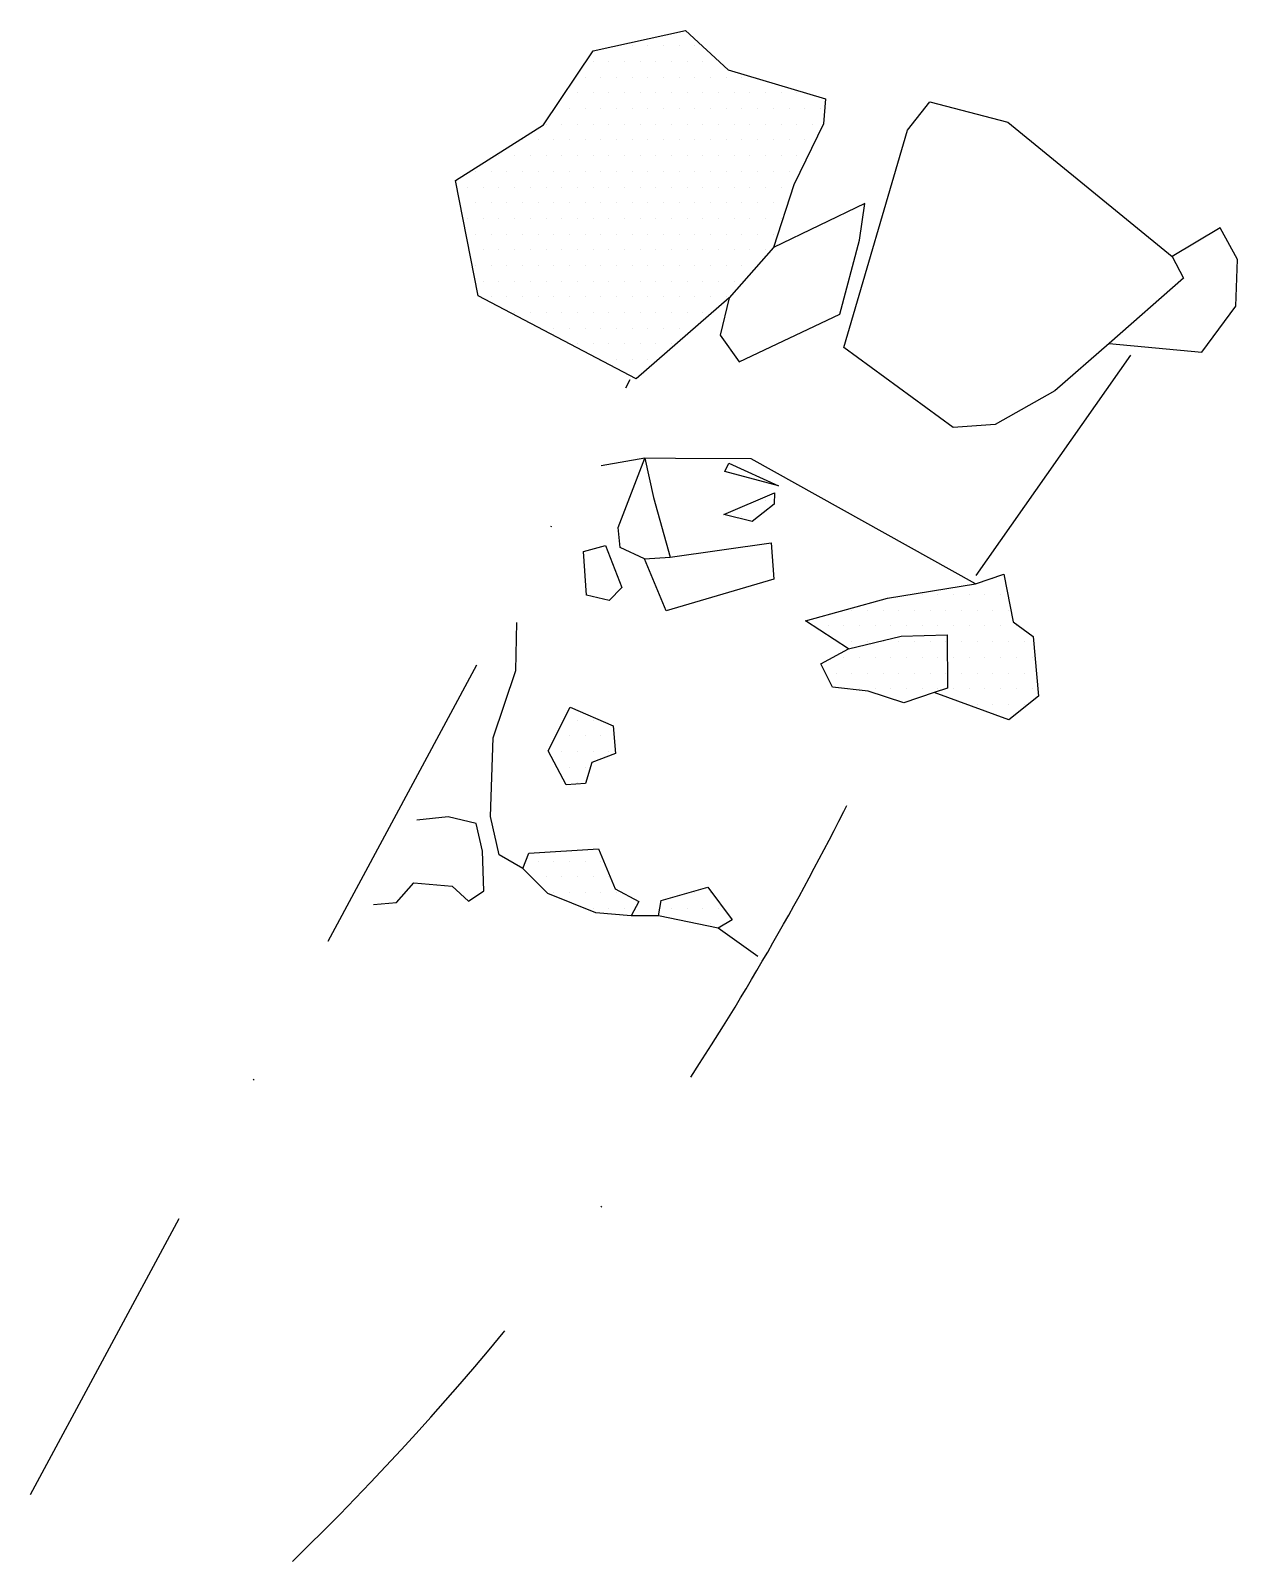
# Model space of a CAD drawing. Header units: metres. Extents: x -181 to -85, y -1902 to -1780.
import ezdxf

# ---------------------------------------------------------------- set-up
doc = ezdxf.new("R2010")
doc.units = ezdxf.units.M
doc.header["$LTSCALE"] = 25
doc.header["$MEASUREMENT"] = 0
doc.linetypes.add('STRICHPUNKTX2', pattern=[2, 1, -0.5, 0, -0.5])
doc.layers.get('0').update_dxf_attribs({"linetype": 'CONTINUOUS'})
for name, color, linetype in [('BEFUND', 1, 'CONTINUOUS'), ('GRABUNGSGRENZE', 3, 'STRICHPUNKTX2'), ('STEINE', 4, 'CONTINUOUS'), ('STEINESCHRAFF', 4, 'CONTINUOUS')]:
    doc.layers.add(name, color=color, linetype=linetype)

# ---------------------------------------------------------------- blocks, each defined once
blk = doc.blocks.new('*X1')
at = {"color": 0}
for p, q in [((-134.375, -1781.25), (-134.375, -1781.25)), ((-133.125, -1781.25), (-133.125, -1781.25)), ((-131.875, -1781.25), (-131.875, -1781.25)), ((-130.625, -1781.25), (-130.625, -1781.25)), ((-129.375, -1781.25), (-129.375, -1781.25)), ((-128.125, -1781.25), (-128.125, -1781.25)), ((-136.25, -1782.5), (-136.25, -1782.5)), ((-135, -1782.5), (-135, -1782.5)), ((-133.75, -1782.5), (-133.75, -1782.5)), ((-132.5, -1782.5), (-132.5, -1782.5)), ((-131.25, -1782.5), (-131.25, -1782.5)), ((-130, -1782.5), (-130, -1782.5)), ((-128.75, -1782.5), (-128.75, -1782.5)), ((-127.5, -1782.5), (-127.5, -1782.5)), ((-126.25, -1782.5), (-126.25, -1782.5)), ((-136.875, -1783.75), (-136.875, -1783.75)), ((-135.625, -1783.75), (-135.625, -1783.75)), ((-134.375, -1783.75), (-134.375, -1783.75)), ((-133.125, -1783.75), (-133.125, -1783.75)), ((-131.875, -1783.75), (-131.875, -1783.75)), ((-130.625, -1783.75), (-130.625, -1783.75)), ((-129.375, -1783.75), (-129.375, -1783.75)), ((-128.125, -1783.75), (-128.125, -1783.75)), ((-126.875, -1783.75), (-126.875, -1783.75)), ((-125.625, -1783.75), (-125.625, -1783.75)), ((-124.375, -1783.75), (-124.375, -1783.75)), ((-137.5, -1785), (-137.5, -1785)), ((-136.25, -1785), (-136.25, -1785)), ((-135, -1785), (-135, -1785)), ((-133.75, -1785), (-133.75, -1785)), ((-132.5, -1785), (-132.5, -1785)), ((-131.25, -1785), (-131.25, -1785)), ((-130, -1785), (-130, -1785)), ((-128.75, -1785), (-128.75, -1785)), ((-127.5, -1785), (-127.5, -1785)), ((-126.25, -1785), (-126.25, -1785)), ((-125, -1785), (-125, -1785)), ((-123.75, -1785), (-123.75, -1785)), ((-122.5, -1785), (-122.5, -1785)), ((-121.25, -1785), (-121.25, -1785)), ((-120, -1785), (-120, -1785)), ((-138.125, -1786.25), (-138.125, -1786.25)), ((-136.875, -1786.25), (-136.875, -1786.25)), ((-135.625, -1786.25), (-135.625, -1786.25)), ((-134.375, -1786.25), (-134.375, -1786.25)), ((-133.125, -1786.25), (-133.125, -1786.25)), ((-131.875, -1786.25), (-131.875, -1786.25)), ((-130.625, -1786.25), (-130.625, -1786.25)), ((-129.375, -1786.25), (-129.375, -1786.25)), ((-128.125, -1786.25), (-128.125, -1786.25)), ((-126.875, -1786.25), (-126.875, -1786.25)), ((-125.625, -1786.25), (-125.625, -1786.25)), ((-124.375, -1786.25), (-124.375, -1786.25)), ((-123.125, -1786.25), (-123.125, -1786.25)), ((-121.875, -1786.25), (-121.875, -1786.25)), ((-120.625, -1786.25), (-120.625, -1786.25)), ((-119.375, -1786.25), (-119.375, -1786.25)), ((-118.125, -1786.25), (-118.125, -1786.25)), ((-140, -1787.5), (-140, -1787.5)), ((-138.75, -1787.5), (-138.75, -1787.5)), ((-137.5, -1787.5), (-137.5, -1787.5)), ((-136.25, -1787.5), (-136.25, -1787.5)), ((-135, -1787.5), (-135, -1787.5)), ((-133.75, -1787.5), (-133.75, -1787.5)), ((-132.5, -1787.5), (-132.5, -1787.5)), ((-131.25, -1787.5), (-131.25, -1787.5)), ((-130, -1787.5), (-130, -1787.5)), ((-128.75, -1787.5), (-128.75, -1787.5)), ((-127.5, -1787.5), (-127.5, -1787.5)), ((-126.25, -1787.5), (-126.25, -1787.5)), ((-125, -1787.5), (-125, -1787.5)), ((-123.75, -1787.5), (-123.75, -1787.5)), ((-122.5, -1787.5), (-122.5, -1787.5)), ((-121.25, -1787.5), (-121.25, -1787.5)), ((-120, -1787.5), (-120, -1787.5)), ((-118.75, -1787.5), (-118.75, -1787.5)), ((-141.875, -1788.75), (-141.875, -1788.75)), ((-140.625, -1788.75), (-140.625, -1788.75)), ((-139.375, -1788.75), (-139.375, -1788.75)), ((-138.125, -1788.75), (-138.125, -1788.75)), ((-136.875, -1788.75), (-136.875, -1788.75)), ((-135.625, -1788.75), (-135.625, -1788.75)), ((-134.375, -1788.75), (-134.375, -1788.75)), ((-133.125, -1788.75), (-133.125, -1788.75)), ((-131.875, -1788.75), (-131.875, -1788.75)), ((-130.625, -1788.75), (-130.625, -1788.75)), ((-129.375, -1788.75), (-129.375, -1788.75)), ((-128.125, -1788.75), (-128.125, -1788.75)), ((-126.875, -1788.75), (-126.875, -1788.75)), ((-125.625, -1788.75), (-125.625, -1788.75)), ((-124.375, -1788.75), (-124.375, -1788.75)), ((-123.125, -1788.75), (-123.125, -1788.75)), ((-121.875, -1788.75), (-121.875, -1788.75)), ((-120.625, -1788.75), (-120.625, -1788.75)), ((-119.375, -1788.75), (-119.375, -1788.75)), ((-143.75, -1790), (-143.75, -1790)), ((-142.5, -1790), (-142.5, -1790)), ((-141.25, -1790), (-141.25, -1790)), ((-140, -1790), (-140, -1790)), ((-138.75, -1790), (-138.75, -1790)), ((-137.5, -1790), (-137.5, -1790)), ((-136.25, -1790), (-136.25, -1790)), ((-135, -1790), (-135, -1790)), ((-133.75, -1790), (-133.75, -1790)), ((-132.5, -1790), (-132.5, -1790)), ((-131.25, -1790), (-131.25, -1790)), ((-130, -1790), (-130, -1790)), ((-128.75, -1790), (-128.75, -1790)), ((-127.5, -1790), (-127.5, -1790)), ((-126.25, -1790), (-126.25, -1790)), ((-125, -1790), (-125, -1790)), ((-123.75, -1790), (-123.75, -1790)), ((-122.5, -1790), (-122.5, -1790)), ((-121.25, -1790), (-121.25, -1790)), ((-120, -1790), (-120, -1790)), ((-145.625, -1791.25), (-145.625, -1791.25)), ((-144.375, -1791.25), (-144.375, -1791.25)), ((-143.125, -1791.25), (-143.125, -1791.25)), ((-141.875, -1791.25), (-141.875, -1791.25)), ((-140.625, -1791.25), (-140.625, -1791.25)), ((-139.375, -1791.25), (-139.375, -1791.25)), ((-138.125, -1791.25), (-138.125, -1791.25)), ((-136.875, -1791.25), (-136.875, -1791.25)), ((-135.625, -1791.25), (-135.625, -1791.25)), ((-134.375, -1791.25), (-134.375, -1791.25)), ((-133.125, -1791.25), (-133.125, -1791.25)), ((-131.875, -1791.25), (-131.875, -1791.25)), ((-130.625, -1791.25), (-130.625, -1791.25)), ((-129.375, -1791.25), (-129.375, -1791.25)), ((-128.125, -1791.25), (-128.125, -1791.25)), ((-126.875, -1791.25), (-126.875, -1791.25)), ((-125.625, -1791.25), (-125.625, -1791.25)), ((-124.375, -1791.25), (-124.375, -1791.25)), ((-123.125, -1791.25), (-123.125, -1791.25)), ((-121.875, -1791.25), (-121.875, -1791.25)), ((-120.625, -1791.25), (-120.625, -1791.25)), ((-146.25, -1792.5), (-146.25, -1792.5)), ((-145, -1792.5), (-145, -1792.5)), ((-143.75, -1792.5), (-143.75, -1792.5)), ((-142.5, -1792.5), (-142.5, -1792.5)), ((-141.25, -1792.5), (-141.25, -1792.5)), ((-140, -1792.5), (-140, -1792.5)), ((-138.75, -1792.5), (-138.75, -1792.5)), ((-137.5, -1792.5), (-137.5, -1792.5)), ((-136.25, -1792.5), (-136.25, -1792.5)), ((-135, -1792.5), (-135, -1792.5)), ((-133.75, -1792.5), (-133.75, -1792.5)), ((-132.5, -1792.5), (-132.5, -1792.5)), ((-131.25, -1792.5), (-131.25, -1792.5)), ((-130, -1792.5), (-130, -1792.5)), ((-128.75, -1792.5), (-128.75, -1792.5)), ((-127.5, -1792.5), (-127.5, -1792.5)), ((-126.25, -1792.5), (-126.25, -1792.5)), ((-125, -1792.5), (-125, -1792.5)), ((-123.75, -1792.5), (-123.75, -1792.5)), ((-122.5, -1792.5), (-122.5, -1792.5)), ((-121.25, -1792.5), (-121.25, -1792.5)), ((-145.625, -1793.75), (-145.625, -1793.75)), ((-144.375, -1793.75), (-144.375, -1793.75)), ((-143.125, -1793.75), (-143.125, -1793.75)), ((-141.875, -1793.75), (-141.875, -1793.75)), ((-140.625, -1793.75), (-140.625, -1793.75)), ((-139.375, -1793.75), (-139.375, -1793.75)), ((-138.125, -1793.75), (-138.125, -1793.75)), ((-136.875, -1793.75), (-136.875, -1793.75)), ((-135.625, -1793.75), (-135.625, -1793.75)), ((-134.375, -1793.75), (-134.375, -1793.75)), ((-133.125, -1793.75), (-133.125, -1793.75)), ((-131.875, -1793.75), (-131.875, -1793.75)), ((-130.625, -1793.75), (-130.625, -1793.75)), ((-129.375, -1793.75), (-129.375, -1793.75)), ((-128.125, -1793.75), (-128.125, -1793.75)), ((-126.875, -1793.75), (-126.875, -1793.75)), ((-125.625, -1793.75), (-125.625, -1793.75)), ((-124.375, -1793.75), (-124.375, -1793.75)), ((-123.125, -1793.75), (-123.125, -1793.75)), ((-121.875, -1793.75), (-121.875, -1793.75)), ((-146.25, -1795), (-146.25, -1795)), ((-145, -1795), (-145, -1795)), ((-143.75, -1795), (-143.75, -1795)), ((-142.5, -1795), (-142.5, -1795)), ((-141.25, -1795), (-141.25, -1795)), ((-140, -1795), (-140, -1795)), ((-138.75, -1795), (-138.75, -1795)), ((-137.5, -1795), (-137.5, -1795)), ((-136.25, -1795), (-136.25, -1795)), ((-135, -1795), (-135, -1795)), ((-133.75, -1795), (-133.75, -1795)), ((-132.5, -1795), (-132.5, -1795)), ((-131.25, -1795), (-131.25, -1795)), ((-130, -1795), (-130, -1795)), ((-128.75, -1795), (-128.75, -1795)), ((-127.5, -1795), (-127.5, -1795)), ((-126.25, -1795), (-126.25, -1795)), ((-125, -1795), (-125, -1795)), ((-123.75, -1795), (-123.75, -1795)), ((-122.5, -1795), (-122.5, -1795)), ((-121.25, -1795), (-121.25, -1795)), ((-145.625, -1796.25), (-145.625, -1796.25)), ((-144.375, -1796.25), (-144.375, -1796.25)), ((-143.125, -1796.25), (-143.125, -1796.25)), ((-141.875, -1796.25), (-141.875, -1796.25)), ((-140.625, -1796.25), (-140.625, -1796.25)), ((-139.375, -1796.25), (-139.375, -1796.25)), ((-138.125, -1796.25), (-138.125, -1796.25)), ((-136.875, -1796.25), (-136.875, -1796.25)), ((-135.625, -1796.25), (-135.625, -1796.25)), ((-134.375, -1796.25), (-134.375, -1796.25)), ((-133.125, -1796.25), (-133.125, -1796.25)), ((-131.875, -1796.25), (-131.875, -1796.25)), ((-130.625, -1796.25), (-130.625, -1796.25)), ((-129.375, -1796.25), (-129.375, -1796.25)), ((-128.125, -1796.25), (-128.125, -1796.25)), ((-126.875, -1796.25), (-126.875, -1796.25)), ((-125.625, -1796.25), (-125.625, -1796.25)), ((-124.375, -1796.25), (-124.375, -1796.25)), ((-123.125, -1796.25), (-123.125, -1796.25)), ((-121.875, -1796.25), (-121.875, -1796.25)), ((-145, -1797.5), (-145, -1797.5)), ((-143.75, -1797.5), (-143.75, -1797.5)), ((-142.5, -1797.5), (-142.5, -1797.5)), ((-141.25, -1797.5), (-141.25, -1797.5)), ((-140, -1797.5), (-140, -1797.5)), ((-138.75, -1797.5), (-138.75, -1797.5)), ((-137.5, -1797.5), (-137.5, -1797.5)), ((-136.25, -1797.5), (-136.25, -1797.5)), ((-135, -1797.5), (-135, -1797.5)), ((-133.75, -1797.5), (-133.75, -1797.5)), ((-132.5, -1797.5), (-132.5, -1797.5)), ((-131.25, -1797.5), (-131.25, -1797.5)), ((-130, -1797.5), (-130, -1797.5)), ((-128.75, -1797.5), (-128.75, -1797.5)), ((-127.5, -1797.5), (-127.5, -1797.5)), ((-126.25, -1797.5), (-126.25, -1797.5)), ((-125, -1797.5), (-125, -1797.5)), ((-123.75, -1797.5), (-123.75, -1797.5)), ((-122.5, -1797.5), (-122.5, -1797.5)), ((-145.625, -1798.75), (-145.625, -1798.75)), ((-144.375, -1798.75), (-144.375, -1798.75)), ((-143.125, -1798.75), (-143.125, -1798.75)), ((-141.875, -1798.75), (-141.875, -1798.75)), ((-140.625, -1798.75), (-140.625, -1798.75)), ((-139.375, -1798.75), (-139.375, -1798.75)), ((-138.125, -1798.75), (-138.125, -1798.75)), ((-136.875, -1798.75), (-136.875, -1798.75)), ((-135.625, -1798.75), (-135.625, -1798.75)), ((-134.375, -1798.75), (-134.375, -1798.75)), ((-133.125, -1798.75), (-133.125, -1798.75)), ((-131.875, -1798.75), (-131.875, -1798.75)), ((-130.625, -1798.75), (-130.625, -1798.75)), ((-129.375, -1798.75), (-129.375, -1798.75)), ((-128.125, -1798.75), (-128.125, -1798.75)), ((-126.875, -1798.75), (-126.875, -1798.75)), ((-125.625, -1798.75), (-125.625, -1798.75)), ((-124.375, -1798.75), (-124.375, -1798.75)), ((-123.125, -1798.75), (-123.125, -1798.75)), ((-145, -1800), (-145, -1800)), ((-143.75, -1800), (-143.75, -1800)), ((-142.5, -1800), (-142.5, -1800)), ((-141.25, -1800), (-141.25, -1800)), ((-140, -1800), (-140, -1800)), ((-138.75, -1800), (-138.75, -1800)), ((-137.5, -1800), (-137.5, -1800)), ((-136.25, -1800), (-136.25, -1800)), ((-135, -1800), (-135, -1800)), ((-133.75, -1800), (-133.75, -1800)), ((-132.5, -1800), (-132.5, -1800)), ((-131.25, -1800), (-131.25, -1800)), ((-130, -1800), (-130, -1800)), ((-128.75, -1800), (-128.75, -1800)), ((-127.5, -1800), (-127.5, -1800)), ((-126.25, -1800), (-126.25, -1800)), ((-125, -1800), (-125, -1800)), ((-144.375, -1801.25), (-144.375, -1801.25)), ((-143.125, -1801.25), (-143.125, -1801.25)), ((-141.875, -1801.25), (-141.875, -1801.25)), ((-140.625, -1801.25), (-140.625, -1801.25)), ((-139.375, -1801.25), (-139.375, -1801.25)), ((-138.125, -1801.25), (-138.125, -1801.25)), ((-136.875, -1801.25), (-136.875, -1801.25)), ((-135.625, -1801.25), (-135.625, -1801.25)), ((-134.375, -1801.25), (-134.375, -1801.25)), ((-133.125, -1801.25), (-133.125, -1801.25)), ((-131.875, -1801.25), (-131.875, -1801.25)), ((-130.625, -1801.25), (-130.625, -1801.25)), ((-129.375, -1801.25), (-129.375, -1801.25)), ((-128.125, -1801.25), (-128.125, -1801.25)), ((-126.875, -1801.25), (-126.875, -1801.25)), ((-125.625, -1801.25), (-125.625, -1801.25)), ((-142.5, -1802.5), (-142.5, -1802.5)), ((-141.25, -1802.5), (-141.25, -1802.5)), ((-140, -1802.5), (-140, -1802.5)), ((-138.75, -1802.5), (-138.75, -1802.5)), ((-137.5, -1802.5), (-137.5, -1802.5)), ((-136.25, -1802.5), (-136.25, -1802.5)), ((-135, -1802.5), (-135, -1802.5)), ((-133.75, -1802.5), (-133.75, -1802.5)), ((-132.5, -1802.5), (-132.5, -1802.5)), ((-131.25, -1802.5), (-131.25, -1802.5)), ((-130, -1802.5), (-130, -1802.5)), ((-128.75, -1802.5), (-128.75, -1802.5)), ((-127.5, -1802.5), (-127.5, -1802.5)), ((-139.375, -1803.75), (-139.375, -1803.75)), ((-138.125, -1803.75), (-138.125, -1803.75)), ((-136.875, -1803.75), (-136.875, -1803.75)), ((-135.625, -1803.75), (-135.625, -1803.75)), ((-134.375, -1803.75), (-134.375, -1803.75)), ((-133.125, -1803.75), (-133.125, -1803.75)), ((-131.875, -1803.75), (-131.875, -1803.75)), ((-130.625, -1803.75), (-130.625, -1803.75)), ((-129.375, -1803.75), (-129.375, -1803.75)), ((-137.5, -1805), (-137.5, -1805)), ((-136.25, -1805), (-136.25, -1805)), ((-135, -1805), (-135, -1805)), ((-133.75, -1805), (-133.75, -1805)), ((-132.5, -1805), (-132.5, -1805)), ((-131.25, -1805), (-131.25, -1805)), ((-130, -1805), (-130, -1805)), ((-135.625, -1806.25), (-135.625, -1806.25)), ((-134.375, -1806.25), (-134.375, -1806.25)), ((-133.125, -1806.25), (-133.125, -1806.25)), ((-131.875, -1806.25), (-131.875, -1806.25)), ((-132.5, -1807.5), (-132.5, -1807.5)), ((-122.5, -1817.5), (-122.5, -1817.5)), ((-124.375, -1818.75), (-124.375, -1818.75)), ((-123.125, -1818.75), (-123.125, -1818.75)), ((-104.375, -1823.75), (-104.375, -1823.75)), ((-110, -1825), (-110, -1825)), ((-108.75, -1825), (-108.75, -1825)), ((-107.5, -1825), (-107.5, -1825)), ((-106.25, -1825), (-106.25, -1825)), ((-105, -1825), (-105, -1825)), ((-103.75, -1825), (-103.75, -1825)), ((-115.625, -1826.25), (-115.625, -1826.25)), ((-114.375, -1826.25), (-114.375, -1826.25)), ((-113.125, -1826.25), (-113.125, -1826.25)), ((-111.875, -1826.25), (-111.875, -1826.25)), ((-110.625, -1826.25), (-110.625, -1826.25)), ((-109.375, -1826.25), (-109.375, -1826.25)), ((-108.125, -1826.25), (-108.125, -1826.25)), ((-106.875, -1826.25), (-106.875, -1826.25)), ((-105.625, -1826.25), (-105.625, -1826.25)), ((-104.375, -1826.25), (-104.375, -1826.25)), ((-103.125, -1826.25), (-103.125, -1826.25)), ((-117.5, -1827.5), (-117.5, -1827.5)), ((-116.25, -1827.5), (-116.25, -1827.5)), ((-115, -1827.5), (-115, -1827.5)), ((-113.75, -1827.5), (-113.75, -1827.5)), ((-112.5, -1827.5), (-112.5, -1827.5)), ((-111.25, -1827.5), (-111.25, -1827.5)), ((-110, -1827.5), (-110, -1827.5)), ((-108.75, -1827.5), (-108.75, -1827.5)), ((-107.5, -1827.5), (-107.5, -1827.5)), ((-106.25, -1827.5), (-106.25, -1827.5)), ((-105, -1827.5), (-105, -1827.5)), ((-103.75, -1827.5), (-103.75, -1827.5)), ((-102.5, -1827.5), (-102.5, -1827.5)), ((-115.625, -1828.75), (-115.625, -1828.75)), ((-114.375, -1828.75), (-114.375, -1828.75)), ((-113.125, -1828.75), (-113.125, -1828.75)), ((-111.875, -1828.75), (-111.875, -1828.75)), ((-110.625, -1828.75), (-110.625, -1828.75)), ((-109.375, -1828.75), (-109.375, -1828.75)), ((-108.125, -1828.75), (-108.125, -1828.75)), ((-106.875, -1828.75), (-106.875, -1828.75)), ((-105.625, -1828.75), (-105.625, -1828.75)), ((-104.375, -1828.75), (-104.375, -1828.75)), ((-103.125, -1828.75), (-103.125, -1828.75)), ((-101.875, -1828.75), (-101.875, -1828.75)), ((-116.25, -1830), (-116.25, -1830)), ((-115, -1830), (-115, -1830)), ((-113.75, -1830), (-113.75, -1830)), ((-112.5, -1830), (-112.5, -1830)), ((-111.25, -1830), (-111.25, -1830)), ((-110, -1830), (-110, -1830)), ((-108.75, -1830), (-108.75, -1830)), ((-107.5, -1830), (-107.5, -1830)), ((-106.25, -1830), (-106.25, -1830)), ((-105, -1830), (-105, -1830)), ((-103.75, -1830), (-103.75, -1830)), ((-102.5, -1830), (-102.5, -1830)), ((-101.25, -1830), (-101.25, -1830)), ((-116.875, -1831.25), (-116.875, -1831.25)), ((-115.625, -1831.25), (-115.625, -1831.25)), ((-114.375, -1831.25), (-114.375, -1831.25)), ((-113.125, -1831.25), (-113.125, -1831.25)), ((-111.875, -1831.25), (-111.875, -1831.25)), ((-110.625, -1831.25), (-110.625, -1831.25)), ((-109.375, -1831.25), (-109.375, -1831.25)), ((-108.125, -1831.25), (-108.125, -1831.25)), ((-106.875, -1831.25), (-106.875, -1831.25)), ((-105.625, -1831.25), (-105.625, -1831.25)), ((-104.375, -1831.25), (-104.375, -1831.25)), ((-103.125, -1831.25), (-103.125, -1831.25)), ((-101.875, -1831.25), (-101.875, -1831.25)), ((-115, -1832.5), (-115, -1832.5)), ((-113.75, -1832.5), (-113.75, -1832.5)), ((-112.5, -1832.5), (-112.5, -1832.5)), ((-111.25, -1832.5), (-111.25, -1832.5)), ((-110, -1832.5), (-110, -1832.5)), ((-108.75, -1832.5), (-108.75, -1832.5)), ((-107.5, -1832.5), (-107.5, -1832.5)), ((-106.25, -1832.5), (-106.25, -1832.5)), ((-105, -1832.5), (-105, -1832.5)), ((-103.75, -1832.5), (-103.75, -1832.5)), ((-102.5, -1832.5), (-102.5, -1832.5)), ((-101.25, -1832.5), (-101.25, -1832.5)), ((-105.625, -1833.75), (-105.625, -1833.75)), ((-104.375, -1833.75), (-104.375, -1833.75)), ((-103.125, -1833.75), (-103.125, -1833.75)), ((-101.875, -1833.75), (-101.875, -1833.75)), ((-137.5, -1835), (-137.5, -1835)), ((-136.25, -1835), (-136.25, -1835)), ((-138.125, -1836.25), (-138.125, -1836.25)), ((-136.875, -1836.25), (-136.875, -1836.25)), ((-135.625, -1836.25), (-135.625, -1836.25)), ((-138.75, -1837.5), (-138.75, -1837.5)), ((-137.5, -1837.5), (-137.5, -1837.5)), ((-136.25, -1837.5), (-136.25, -1837.5)), ((-135, -1837.5), (-135, -1837.5)), ((-138.125, -1838.75), (-138.125, -1838.75)), ((-136.875, -1838.75), (-136.875, -1838.75)), ((-137.5, -1840), (-137.5, -1840)), ((-140.625, -1846.25), (-140.625, -1846.25)), ((-139.375, -1846.25), (-139.375, -1846.25)), ((-138.125, -1846.25), (-138.125, -1846.25)), ((-136.875, -1846.25), (-136.875, -1846.25)), ((-135.625, -1846.25), (-135.625, -1846.25)), ((-140, -1847.5), (-140, -1847.5)), ((-138.75, -1847.5), (-138.75, -1847.5)), ((-137.5, -1847.5), (-137.5, -1847.5)), ((-136.25, -1847.5), (-136.25, -1847.5)), ((-135, -1847.5), (-135, -1847.5)), ((-139.375, -1848.75), (-139.375, -1848.75)), ((-138.125, -1848.75), (-138.125, -1848.75)), ((-136.875, -1848.75), (-136.875, -1848.75)), ((-135.625, -1848.75), (-135.625, -1848.75)), ((-134.375, -1848.75), (-134.375, -1848.75)), ((-128.125, -1848.75), (-128.125, -1848.75)), ((-126.875, -1848.75), (-126.875, -1848.75)), ((-136.25, -1850), (-136.25, -1850)), ((-135, -1850), (-135, -1850)), ((-133.75, -1850), (-133.75, -1850)), ((-130, -1850), (-130, -1850)), ((-128.75, -1850), (-128.75, -1850)), ((-127.5, -1850), (-127.5, -1850)), ((-126.25, -1850), (-126.25, -1850)), ((-126.875, -1851.25), (-126.875, -1851.25))]:
    blk.add_line(p, q, dxfattribs=at)

msp = doc.modelspace()

# ---------------------------------------------------------------- linework, layer by layer
at = {"layer": 'BEFUND'}
for points in [[(-105.76, -1824.14), (-123.65, -1814.16), (-129.67, -1814.14), (-132.12, -1814.13), (-135.6, -1814.73)], [(-141.84, -1846.84), (-143.73, -1845.76), (-144.43, -1842.69), (-144.21, -1836.41), (-142.4, -1831.05), (-142.33, -1827.22)], [(-153.75, -1849.71), (-151.91, -1849.56), (-150.53, -1847.98), (-147.47, -1848.25), (-146.19, -1849.43), (-144.96, -1848.61), (-145.06, -1845.45), (-145.56, -1843.25), (-147.8, -1842.73), (-150.31, -1842.98)], [(-131.03, -1850.6), (-133.22, -1850.6)], [(-123.12, -1853.85), (-126.28, -1851.59)]]:
    msp.add_lwpolyline(points, dxfattribs=at)
at = {"layer": 'GRABUNGSGRENZE'}
for points in [[(-105.7, -1823.47), (-93.38, -1805.9)], [(-181.09, -1896.75), (-133.28, -1807.85)]]:
    msp.add_lwpolyline(points, dxfattribs=at)
at = {"layer": 'GRABUNGSGRENZE', "flags": 128}
msp.add_lwpolyline([(-160.22, -1902.08, 0.031656), (-141.17, -1881.1, 0.031656), (-124.93, -1857.88, 0.015165), (-118.21, -1846.07, 0.015165), (-112.23, -1833.87)], format="xyb", dxfattribs=at)
at = {"layer": 'STEINE'}
for points in [[(-125.39, -1801.34), (-132.82, -1807.8), (-145.41, -1801.17), (-147.21, -1791.97), (-140.2, -1787.55), (-136.25, -1781.64), (-128.89, -1780.03), (-125.48, -1783.16), (-117.72, -1785.48), (-117.88, -1787.47), (-120.25, -1792.32), (-121.85, -1797.32)], [(-116.26, -1805.3), (-111.19, -1787.96), (-109.4, -1785.72), (-103.17, -1787.32), (-90.08, -1798.04), (-89.17, -1799.78), (-95.11, -1804.97), (-99.42, -1808.74), (-104.18, -1811.43), (-107.55, -1811.67), (-116.26, -1805.3)], [(-121.85, -1797.32), (-125.39, -1801.34), (-126.11, -1804.3), (-124.59, -1806.45), (-116.56, -1802.65), (-115, -1796.73), (-114.58, -1793.82), (-121.85, -1797.32)], [(-95.11, -1804.97), (-87.71, -1805.66), (-84.99, -1801.99), (-84.88, -1798.27), (-86.25, -1795.76), (-90.08, -1798.04)], [(-132.15, -1822.15), (-134.09, -1821.23), (-134.24, -1819.64), (-132.12, -1814.13), (-131.42, -1817.25), (-130.11, -1822.01)], [(-125.74, -1815.18), (-125.43, -1814.52), (-121.46, -1816.32), (-125.74, -1815.18)], [(-125.81, -1818.6), (-121.77, -1816.88), (-121.82, -1817.8), (-123.56, -1819.17), (-125.81, -1818.6)], [(-130.43, -1826.3), (-132.15, -1822.15), (-130.11, -1822.01), (-122.04, -1820.86), (-121.84, -1823.77), (-130.43, -1826.3)], [(-136.76, -1825.05), (-137, -1821.57), (-135.26, -1821.07), (-133.95, -1824.44), (-134.97, -1825.46), (-136.76, -1825.05)], [(-115.89, -1829.31), (-119.3, -1827.1), (-112.76, -1825.29), (-105.76, -1824.14), (-103.51, -1823.38), (-102.75, -1827.16), (-101.17, -1828.34), (-100.73, -1833.09), (-103.09, -1834.97), (-109.05, -1832.81)], [(-117.17, -1832.37), (-118.09, -1830.53), (-115.89, -1829.31), (-111.69, -1828.3), (-108.02, -1828.21), (-107.98, -1832.45), (-109.05, -1832.81), (-111.46, -1833.62), (-114.32, -1832.69), (-117.17, -1832.37)], [(-138.4, -1840.16), (-139.82, -1837.45), (-138.07, -1833.98), (-134.65, -1835.47), (-134.46, -1837.67), (-136.35, -1838.38), (-136.86, -1840.06), (-138.4, -1840.16)], [(-133.22, -1850.6), (-136.03, -1850.38), (-139.86, -1848.84), (-141.84, -1846.84), (-141.38, -1845.61), (-135.81, -1845.28), (-134.49, -1848.45), (-132.61, -1849.47), (-133.22, -1850.6)], [(-131.03, -1850.6), (-130.82, -1849.38), (-127.09, -1848.32), (-125.16, -1850.93), (-126.28, -1851.59), (-131.03, -1850.6)]]:
    msp.add_lwpolyline(points, dxfattribs=at)

# ---------------------------------------------------------------- block references
at = {"layer": 'STEINESCHRAFF'}
msp.add_blockref('*X1', (0, 0), dxfattribs=at)

doc.saveas('drawing.dxf')
